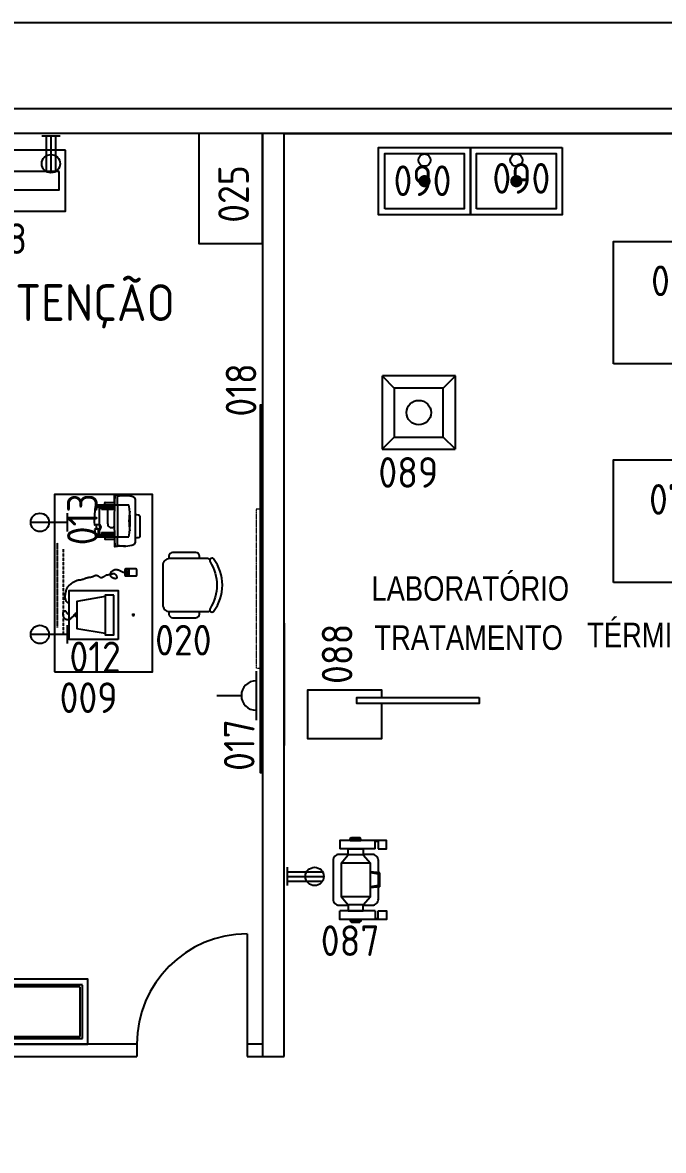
# Model space of a CAD drawing. Header units: millimetres. Extents: x 18768 to 1484868, y -11027 to 520152.
# Drawn here: x 213408 to 218641, y 425885 to 435099 of the extents above; entities that cross this region are included whole.
import ezdxf
from ezdxf.enums import TextEntityAlignment as Align

# ---------------------------------------------------------------- set-up
doc = ezdxf.new("R2010")
doc.units = ezdxf.units.MM
for name, pattern in [('DASHDOT2', [0.5, 0.25, -0.125, 0, -0.125]), ('DASHED', [0.75, 0.55, -0.2]), ('DIVIDE', [2.15, 1.5, -0.2, 0.05, -0.15, 0.05, -0.2]), ('HIDDEN', [0.375, 0.25, -0.125]), ('HIDDEN2', [4.7625, 3.175, -1.5875])]:
    doc.linetypes.add(name, pattern=pattern)
for name, color, linetype in [('4-MOBILIA', 4, 'Continuous'), ('L018-SIMBOLO1', 3, 'Continuous'), ('L018-SIMBOLO2', 92, 'Continuous'), ('L025-CONTORNO', 7, 'Continuous'), ('L025-TEXTO', 7, 'Continuous'), ('L025-TRACEJ', 140, 'DASHED'), ('L035-ARRANJO-ADQUIRIR', 102, 'Continuous'), ('L035-ARRANJO-EXISTENTE', 180, 'Continuous'), ('L035-TEXTO', 40, 'Continuous'), ('L1-ARRANJO', 5, 'Continuous'), ('PAREDES', 7, 'Continuous')]:
    doc.layers.add(name, color=color, linetype=linetype)
doc.layers.add('L035-DEMOLIÇÃO', color=40, linetype='Continuous', plot=False)
doc.styles.add('ISO-CP--18', font='isocp.shx', dxfattribs={"width": 0.75, "height": 180})
doc.styles.add('ISO-CP--25', font='isocp.shx', dxfattribs={"height": 250})
doc.styles.add('ISO-CP--35', font='isocp.shx', dxfattribs={"height": 350})
doc.styles.get("Standard").update_dxf_attribs({"font": 'arial.ttf'})

# ---------------------------------------------------------------- blocks, each defined once
blk = doc.blocks.new('BL_SENAI_id9300151859')
at = {"layer": 'L1-ARRANJO', "color": 0}
blk.add_lwpolyline([(-1000, 0), (-1000, 1000), (0, 1000), (0, 0)], close=True, dxfattribs=at)
at = {"layer": 'L025-TEXTO', "style": 'ISO-CP--25'}
blk.add_attdef('rmp_mt_codmaterial', (15, 15), '', height=40, dxfattribs=at)
at = {"layer": 'L025-TEXTO', "style": 'ISO-CP--25', "flags": 1}
for tag in ['rmp_mt_nomeunid', 'rmp_mt_potencia', 'rmp_mt_cod']:
    blk.add_attdef(tag, (15, 15), '', height=40, dxfattribs=at)
blk = doc.blocks.new('BL_SENAI_id9390001065')
at = {"layer": 'L018-SIMBOLO2', "const_width": 50}
blk.add_lwpolyline([(-275, 350, -1), (-275, 400, -1)], format="xyb", close=True, dxfattribs=at)
at = {"layer": 'L018-SIMBOLO2'}
blk.add_circle((-447.6, 375), 50, dxfattribs=at)
at = {"layer": 'L035-ARRANJO-EXISTENTE', "color": 0}
for points in [[(-550, 750), (0, 750), (0, 0), (-550, 0)], [(-50, 50), (-500, 50), (-500, 700), (-50, 700)]]:
    blk.add_lwpolyline(points, close=True, dxfattribs=at)
at = {"layer": 'L025-TEXTO', "style": 'ISO-CP--25'}
blk.add_attdef('rmp_mt_codmaterial', (15, 15), '', height=40, dxfattribs=at)
at = {"layer": 'L025-TEXTO', "style": 'ISO-CP--25', "flags": 1}
for tag in ['rmp_mt_nomeunid', 'rmp_mt_potencia', 'rmp_mt_cod']:
    blk.add_attdef(tag, (15, 15), '', height=40, dxfattribs=at)
blk = doc.blocks.new('BL_SENAI_id9380390090')
at = {"layer": 'L025-CONTORNO', "color": 0}
for points in [[(-682.8, 170.4), (117.2, 170.4), (117.2, 670.4), (-682.8, 670.4)], [(-632.8, 345.4), (67.2, 345.4), (67.2, 495.4), (-632.8, 495.4)]]:
    blk.add_lwpolyline(points, close=True, dxfattribs=at)
at = {"layer": 'L025-TEXTO', "style": 'ISO-CP--25'}
blk.add_attdef('rmp_mt_codmaterial', (15, 15), '', height=40, dxfattribs=at)
at = {"layer": 'L025-TEXTO', "style": 'ISO-CP--25', "flags": 1}
for tag in ['rmp_mt_nomeunid', 'rmp_mt_potencia', 'rmp_mt_cod']:
    blk.add_attdef(tag, (15, 15), '', height=40, dxfattribs=at)
blk = doc.blocks.new('BL_SENAI_id9320230770')
at = {"layer": 'L025-CONTORNO', "color": 0}
blk.add_lwpolyline([(-848.2, -168.9), (1191.8, -168.9), (1191.8, 361.1), (-848.2, 361.1)], close=True, dxfattribs=at)
at = {"layer": 'L025-CONTORNO', "color": 0, "linetype": 'HIDDEN2'}
for points in [[(-803.2, -123.9), (1146.8, -123.9), (1146.8, 316.1), (-803.2, 316.1)], [(-785.2, -105.9), (1128.8, -105.9), (1128.8, 298.1), (-785.2, 298.1)]]:
    blk.add_lwpolyline(points, close=True, dxfattribs=at)
at = {"layer": 'L025-TEXTO', "style": 'ISO-CP--25'}
blk.add_attdef('rmp_mt_codmaterial', (15, 15), '', height=40, dxfattribs=at)
at = {"layer": 'L025-TEXTO', "style": 'ISO-CP--25', "flags": 1}
for tag in ['rmp_mt_nomeunid', 'rmp_mt_potencia', 'rmp_mt_cod']:
    blk.add_attdef(tag, (15, 15), '', height=40, dxfattribs=at)
blk = doc.blocks.new('BL_SENAI_id9300017123')
at = {"layer": 'L035-ARRANJO-EXISTENTE', "color": 0}
blk.add_lwpolyline([(-113.4, 0), (-400, 0), (-400, 600), (0, 600), (0, 0), (-63.4, 0)], dxfattribs=at)
blk.add_lwpolyline([(-63.4, -799.3), (-113.4, -799.3), (-113.4, 200.7), (-63.4, 200.7)], close=True, dxfattribs=at)
at = {"layer": 'L025-TEXTO', "style": 'ISO-CP--25'}
blk.add_attdef('rmp_mt_codmaterial', (15, 15), '', height=40, dxfattribs=at)
at = {"layer": 'L025-TEXTO', "style": 'ISO-CP--25', "flags": 1}
for tag in ['rmp_mt_nomeunid', 'rmp_mt_potencia', 'rmp_mt_cod']:
    blk.add_attdef(tag, (15, 15), '', height=40, dxfattribs=at)
blk = doc.blocks.new('BL_SENAI_id9370710510')
at = {"layer": 'L035-ARRANJO-ADQUIRIR', "color": 0}
for p, q in [((185, 106.6), (160.8, 106.6)), ((172.9, 94.5), (172.9, 118.7)), ((491.3, 167.7), (491.3, 85)), ((491.3, 141.5), (549, 141.5)), ((491.3, 140.6), (549, 140.6)), ((494.5, 167.7), (494.5, 145.1)), ((510.7, 167.7), (494.5, 167.7)), ((494.5, 145.1), (510.7, 145.1)), ((542.2, 174.4), (498, 174.4)), ((510.7, 145.1), (510.7, 167.7)), ((528.6, 167.7), (512.4, 167.7)), ((512.4, 167.7), (512.4, 145.1)), ((512.4, 145.1), (528.6, 145.1)), ((528.6, 145.1), (528.6, 167.7)), ((530.1, 167.7), (530.1, 145.1)), ((546.3, 167.7), (530.1, 167.7)), ((530.1, 145.1), (546.3, 145.1)), ((546.3, 145.1), (546.3, 167.7)), ((549, 85), (549, 167.7)), ((498, 78.3), (542.2, 78.3))]:
    blk.add_line(p, q, dxfattribs=at)
for points in [[(173, 581), (171.7, 586.1), (169.8, 590.1), (167.5, 593.3), (165, 595.7), (162.4, 597.6), (159.8, 599.1), (157.5, 600.4), (155.6, 601.7), (154.1, 603), (153.1, 604.4), (152.5, 605.8), (152, 607.3), (151.6, 608.7), (151.3, 610.1), (150.8, 611.3), (150.1, 612.5), (149, 613.4), (147.7, 614.3), (146.2, 615.2), (144.6, 616.1), (142.8, 617.2), (141.1, 618.4), (139.4, 620), (137.8, 622), (136.4, 624.3), (135.2, 627.1), (134.2, 630.1), (133.5, 633.4), (133, 636.8), (132.7, 640.2), (132.7, 643.6), (133, 646.9), (133.5, 650), (134.4, 653), (135.5, 655.8), (136.8, 658.3), (138.3, 660.7), (140.1, 662.9), (142, 664.9), (144, 666.8), (146.2, 668.4), (148.5, 669.8), (150.8, 671.1), (153.2, 672.2), (155.6, 673.3), (157.9, 674.2), (160.2, 675), (162.4, 675.7), (164.5, 676.4), (166.4, 677), (168.3, 677.6), (170.1, 678.1), (171.9, 678.6), (173.6, 679), (175.2, 679.4), (176.9, 679.7), (178.5, 679.9), (180.2, 680.1), (181.8, 680.2), (183.5, 680.2), (185.2, 680), (186.8, 679.8), (188.5, 679.5), (190.2, 679), (192, 678.4), (193.7, 677.6), (195.4, 676.7), (197, 675.8), (198.5, 674.7), (200, 673.6), (201.4, 672.4), (202.6, 671.2), (203.6, 669.9), (204.5, 668.7), (205.2, 667.5), (205.7, 666.2), (206.1, 665), (206.2, 663.8), (206.1, 662.7), (205.8, 661.6), (205.2, 660.5), (204.5, 659.5), (203.6, 658.5), (202.5, 657.6), (201.3, 656.7), (200, 655.8), (198.6, 655), (197.2, 654.2), (195.7, 653.5), (194.2, 652.8), (192.7, 652), (191.3, 651.2), (189.9, 650.3), (188.6, 649.3), (187.4, 648.2), (186.3, 646.9), (185.4, 645.4), (184.4, 643.7), (183.4, 641.8), (182.2, 639.7), (180.7, 637.4), (178.7, 634.8), (176.2, 632), (172.9, 628.9)], [(268.1, 629.3), (271.9, 638.1), (276.6, 645), (281.9, 650.5), (287.7, 654.5), (293.9, 657.4), (300.4, 659.4), (306.9, 660.6), (313.4, 661.3), (319.6, 661.6), (325.8, 661.7), (331.7, 661.4), (337.6, 660.9), (343.3, 660.2), (348.9, 659.3), (354.5, 658.2), (360.1, 657), (365.7, 655.6), (371.2, 654.1), (376.7, 652.5), (382, 650.6), (387.3, 648.5), (392.4, 646.2), (397.3, 643.6), (401.9, 640.7), (406.4, 637.4), (410.6, 633.8), (414.7, 629.9), (418.5, 625.8), (422.3, 621.4), (425.9, 616.8), (429.5, 612), (433.1, 607), (436.6, 601.8), (440.1, 596.6), (443.4, 591.2), (446.6, 585.9), (449.5, 580.5), (452, 575.1), (454.3, 569.8), (456.1, 564.6), (457.4, 559.6), (458.4, 554.6), (459.1, 549.7), (459.6, 544.9), (460.1, 540.2), (460.7, 535.4), (461.4, 530.7), (462.4, 526), (463.8, 521.2), (465.6, 516.4), (467.5, 511.5), (469.5, 506.5), (471.6, 501.5), (473.6, 496.5), (475.4, 491.3), (477, 486.1), (478.2, 480.7), (479.2, 475.4), (480, 470), (480.7, 464.7), (481.4, 459.4), (482.1, 454.3), (483, 449.4), (484.1, 444.8), (485.5, 440.4), (487.2, 436.2), (488.9, 432.2), (490.7, 428.5), (492.4, 424.9), (493.9, 421.4), (495.1, 417.9), (496, 414.6), (496.5, 411.2), (496.5, 407.9), (496.1, 404.7), (495.4, 401.5), (494.4, 398.4), (493.1, 395.4), (491.6, 392.5), (489.9, 389.8), (488, 387.1), (486.1, 384.6), (484.2, 382.2), (482.5, 379.7), (480.9, 377.2), (479.7, 374.6), (478.9, 371.8), (478.5, 368.9), (478.7, 365.7), (479.4, 362.4), (480.5, 358.9), (482, 355.4), (483.7, 351.8), (485.6, 348.2), (487.6, 344.8), (489.6, 341.5), (491.6, 338.4), (493.5, 335.6), (495.3, 333), (496.9, 330.7), (498.3, 328.7), (499.4, 327.1), (500.3, 325.8), (500.9, 325), (501.2, 324.6), (501.3, 324.5), (501.1, 324.5), (500.9, 324.3), (500.6, 323.9), (500.4, 323.1), (500.4, 321.7), (500.5, 319.5), (501, 316.3), (501.7, 312.4), (502.6, 307.9), (503.6, 303), (504.7, 297.8), (505.9, 292.6), (507.1, 287.5), (508.3, 282.7), (509.3, 278.4), (510.2, 274.6), (510.8, 271.1), (511.1, 267.8), (511, 264.9), (510.4, 262), (509.3, 259.3), (507.5, 256.5), (505, 253.8), (501.9, 251), (498.4, 248.4), (494.6, 246.1), (490.7, 244), (486.9, 242.4), (483.2, 241.3), (479.9, 240.8), (477, 241), (474.5, 241.8), (472.6, 243.2), (471, 245), (469.9, 247.3), (469.1, 249.8), (468.8, 252.6), (468.7, 255.5), (469.1, 258.5), (469.7, 261.6), (470.6, 264.7), (471.9, 267.8), (473.4, 271), (475.2, 274.1), (477.2, 277.3), (479.5, 280.3), (482, 283.3), (484.7, 286.2), (487.7, 288.7), (491, 290.9), (494.5, 292.6), (498.4, 293.6), (502.6, 294), (507.1, 293.5), (511.9, 292), (517, 289.7), (522, 286.7), (526.9, 283), (531.5, 278.7), (535.6, 273.8), (539, 268.6), (541.6, 263.1), (543.3, 257.3), (544.1, 251.4), (544.1, 245.4), (543.4, 239.3), (542.1, 233.2), (540.4, 227.2), (538.2, 221.3), (535.7, 215.5), (533.1, 210), (530.4, 204.6), (527.7, 199.4), (525.3, 194.1), (523.1, 188.7), (521.4, 183.2), (520.3, 177.4), (520.1, 174.4)], [(322.9, 336.4), (282.9, 566.4), (62.9, 566.4), (22.9, 336.4)]]:
    blk.add_lwpolyline(points, dxfattribs=at)
for points in [[(-27.1, 228.9), (-27.1, 628.9), (372.9, 628.9), (372.9, 228.9)], [(162.1, 566.4), (183.8, 566.4), (183.8, 581), (162.1, 581)], [(335.4, 266.4), (335.4, 336.4), (10.4, 336.4), (10.4, 266.4)]]:
    blk.add_lwpolyline(points, close=True, dxfattribs=at)
for centre, start, end in [((498, 167.7), 90, 180), ((542.2, 167.7), 0, 90), ((498, 85), 180, 270), ((542.2, 85), 270, 0)]:
    blk.add_arc(centre, 6.72, start, end, dxfattribs=at)
at = {"layer": 'L025-TEXTO', "style": 'ISO-CP--25'}
blk.add_attdef('rmp_mt_codmaterial', (15, 15), '', height=40, dxfattribs=at)
at = {"layer": 'L025-TEXTO', "style": 'ISO-CP--25', "flags": 1}
for tag in ['rmp_mt_nomeunid', 'rmp_mt_potencia', 'rmp_mt_cod']:
    blk.add_attdef(tag, (15, 15), '', height=40, dxfattribs=at)
blk = doc.blocks.new('BL_SENAI_id9320210400')
at = {"layer": 'L035-ARRANJO-ADQUIRIR', "color": 0}
for points in [[(-689.7, 550.3, -0.290756), (-310.2, 550.3, 0.829608), (-283.9, 578.9, 0.333333), (-716.3, 578.9, 0.829608), (-690, 550.3)], [(-717.1, 464.5), (-737.1, 464.5, 0.414214), (-767.1, 434.5), (-767.1, 244.5, 0.414214), (-737.1, 214.5), (-716.9, 214.5)], [(-710.1, 549.8, 0.129448), (-717.1, 523.2), (-717.1, 218.5, 0.414214), (-663, 164.5), (-337.9, 164.5, 0.414214), (-283.9, 218.5), (-283.9, 524.9, 0.120944), (-290, 549.9)], [(-283.9, 214.5), (-263.9, 214.5, 0.414214), (-233.9, 244.5), (-233.9, 434.5, 0.414214), (-263.9, 464.5), (-283.9, 464.5)]]:
    blk.add_lwpolyline(points, format="xyb", dxfattribs=at)
at = {"layer": 'L025-TEXTO', "style": 'ISO-CP--25'}
blk.add_attdef('rmp_mt_codmaterial', (15, 15), '', height=40, dxfattribs=at)
at = {"layer": 'L025-TEXTO', "style": 'ISO-CP--25', "flags": 1}
for tag in ['rmp_mt_nomeunid', 'rmp_mt_potencia', 'rmp_mt_cod']:
    blk.add_attdef(tag, (15, 15), '', height=40, dxfattribs=at)
blk = doc.blocks.new('BL_SENAI_id9320220810')
at = {"layer": 'L025-CONTORNO', "color": 0}
blk.add_lwpolyline([(-688.2, 238.2), (111.8, 238.2), (111.8, 1688.2), (-688.2, 1688.2)], close=True, dxfattribs=at)
at = {"layer": 'L025-TEXTO', "style": 'ISO-CP--25'}
blk.add_attdef('rmp_mt_codmaterial', (15, 15), '', height=40, dxfattribs=at)
at = {"layer": 'L025-TEXTO', "style": 'ISO-CP--25', "flags": 1}
for tag in ['rmp_mt_nomeunid', 'rmp_mt_potencia', 'rmp_mt_cod']:
    blk.add_attdef(tag, (15, 15), '', height=40, dxfattribs=at)
blk = doc.blocks.new('BL_SENAI_id9370720080')
at = {"layer": 'L035-ARRANJO-EXISTENTE', "color": 0}
for p, q in [((-169, 28.1), (-169, 386.7)), ((-92, 412.8), (-24.5, 412.8)), ((-21.4, 417.8), (-3, 417.8)), ((0, 357.4), (0, 414.8)), ((-209, 167.4), (-209, 337.4)), ((136.1, 337.4), (-119, 337.4)), ((76.1, 357.4), (-1.5, 357.4)), ((154, 322.4), (-0.5, 322.4)), ((104.1, 317.4), (-0.3, 317.4)), ((104.1, 304.9), (0, 304.9)), ((104.1, 302.4), (0, 302.4)), ((79.1, 337.4), (79.1, 354.4)), ((104.1, 302.4), (104.1, 322.4)), ((124.1, 285.2), (124.1, 322.4)), ((131.6, 285.2), (131.6, 322.4)), ((139.1, 322.4), (139.1, 334.4)), ((54.5, 232.4), (54.5, 112.4)), ((124.1, 92.4), (124.1, 240.5)), ((124.1, 240.5), (160.6, 240.5)), ((126, 274.8), (158.3, 274.8)), ((154, 92.4), (-0.5, 92.4)), ((104.1, 97.4), (-0.3, 97.4)), ((104.1, 112.4), (0, 112.4)), ((104.1, 109.9), (0, 109.9)), ((104.1, 112.4), (104.1, 92.4)), ((139.1, 80.4), (139.1, 92.4)), ((136.1, 77.4), (-119, 77.4)), ((-92, 2), (-24.5, 2)), ((76.1, 57.4), (-1.5, 57.4)), ((0, 57.4), (0, 0)), ((79.1, 77.4), (79.1, 60.4)), ((-21.4, -3), (-3, -3))]:
    blk.add_line(p, q, dxfattribs=at)
for centre, radius, start, end in [((-154, 386.7), 15, 107.75711, 180), ((-81.8, 161.1), 251.8, 76.90632, 107.75711), ((4596, 207.4), 4625, 177.42837, 182.57163), ((-21.4, 414.8), 3, 90, 177.42837), ((-6.7, 414.8), 3, 2.57163, 90), ((-4624, 207.4), 4625, 357.42837, 2.57163), ((-3, 414.8), 3, 0, 90), ((721, 207.4), 850, 171.20259, 188.79741), ((-636, 207.4), 517, 351.09854, 8.90146), ((76.1, 354.4), 3, 0, 90), ((137.5, 257.4), 28.3, 123.36701, 236.63299), ((119.1, 285.2), 5, 303.36701, 0), ((119.1, 285.2), 12.5, 303.36701, 0), ((136.1, 334.4), 3, 0, 90), ((154, 319.4), 3, 7.29189, 90), ((-721.3, 207.4), 885.4, 4.57592, 7.29189), ((158.3, 277.8), 3, 270, 4.57592), ((24.5, 232.4), 30, 0, 142.34289), ((137.5, 257.4), 20.8, 123.36701, 227.81452), ((119.1, 229.5), 5, 0, 56.63299), ((122.1, 240.5), 2, 0, 47.81452), ((-721.3, 207.4), 870.4, 2.17811, 4.44105), ((-721.3, 207.4), 885.4, 352.70811, 1.95356), ((160.6, 237.5), 3, 1.95356, 90), ((154, 95.4), 3, 270, 352.70811), ((-154, 28.1), 15, 180, 252.24289), ((-81.8, 253.6), 251.8, 252.24289, 283.09368), ((-3, 0), 3, 270, 0), ((76.1, 60.4), 3, 270, 0), ((136.1, 80.4), 3, 270, 0), ((-21.4, 0), 3, 182.57163, 270), ((-6.7, 0), 3, 270, 357.42837)]:
    blk.add_arc(centre, radius, start, end, dxfattribs=at)
at = {"layer": 'L035-ARRANJO-EXISTENTE', "color": 0, "extrusion": (0, 0, -1)}
blk.add_ellipse((-169, 337.4), major_axis=(40, 0), ratio=0.25, start_param=3.141593, end_param=4.712389, dxfattribs=at)
at = {"layer": 'L035-ARRANJO-EXISTENTE', "color": 0}
blk.add_ellipse((-169, 167.4), major_axis=(40, 0), ratio=0.25, start_param=3.141593, end_param=4.712389, dxfattribs=at)
at = {"layer": 'L025-TEXTO', "style": 'ISO-CP--18'}
blk.add_attdef('rmp_mt_codmaterial', (15, 15), '', height=40, dxfattribs=at)
at = {"layer": 'L025-TEXTO', "style": 'ISO-CP--18', "flags": 1}
for tag in ['rmp_mt_nomeunid', 'rmp_mt_potencia', 'rmp_mt_cod']:
    blk.add_attdef(tag, (15, 15), '', height=40, dxfattribs=at)
blk = doc.blocks.new('BL_SENAI_id9300159197')
at = {"layer": 'L025-CONTORNO', "color": 0, "linetype": 'HIDDEN', "lineweight": 9}
blk.add_lwpolyline([(-650, -50), (650, -50), (650, 0), (-650, 0)], close=True, dxfattribs=at)
at = {"layer": 'L025-TEXTO', "lineweight": 9, "style": 'ISO-CP--25'}
blk.add_attdef('rmp_mt_codmaterial', (15, 15), '', height=40, dxfattribs=at)
at = {"layer": 'L025-TEXTO', "lineweight": 9, "style": 'ISO-CP--25', "flags": 1}
for tag in ['rmp_mt_nomeunid', 'rmp_mt_potencia', 'rmp_mt_cod']:
    blk.add_attdef(tag, (15, 15), '', height=40, dxfattribs=at)
blk = doc.blocks.new('BL_SENAI_id9320290690')
at = {"layer": 'L025-CONTORNO', "color": 0}
blk.add_lwpolyline([(-3130.9, 134.4), (-130.9, 134.4), (-130.9, 152.4), (-3130.9, 152.4)], close=True, dxfattribs=at)
at = {"layer": 'L025-TEXTO', "style": 'ISO-CP--25'}
blk.add_attdef('rmp_mt_codmaterial', (15, 15), '', height=40, dxfattribs=at)
at = {"layer": 'L025-TEXTO', "style": 'ISO-CP--25', "flags": 1}
for tag in ['rmp_mt_nomeunid', 'rmp_mt_potencia', 'rmp_mt_cod']:
    blk.add_attdef(tag, (15, 15), '', height=40, dxfattribs=at)
blk = doc.blocks.new('BL_SENAI_id9320230440')
at = {"layer": 'L035-ARRANJO-ADQUIRIR', "color": 0}
blk.add_lwpolyline([(0, 520), (-900, 520), (-900, 0), (0, 0)], close=True, dxfattribs=at)
at = {"layer": 'L025-TEXTO', "style": 'ISO-CP--25'}
blk.add_attdef('rmp_mt_codmaterial', (15, 15), '', height=40, dxfattribs=at)
at = {"layer": 'L025-TEXTO', "style": 'ISO-CP--25', "flags": 1}
for tag in ['rmp_mt_nomeunid', 'rmp_mt_potencia', 'rmp_mt_cod']:
    blk.add_attdef(tag, (15, 15), '', height=40, dxfattribs=at)
blk = doc.blocks.new('BL_SENAI_id9300060555')
at = {"layer": 'L025-TRACEJ', "color": 0}
blk.add_lwpolyline([(-600, 600), (-600, 0), (0, 0), (0, 600)], close=True, dxfattribs=at)
at = {"layer": 'L035-ARRANJO-EXISTENTE', "color": 0}
for p, q in [((-600, 600), (-500, 500)), ((0, 600), (-100, 500)), ((-600, 0), (-500, 100)), ((0, 0), (-100, 100))]:
    blk.add_line(p, q, dxfattribs=at)
blk.add_lwpolyline([(-500, 500), (-500, 100), (-100, 100), (-100, 500)], close=True, dxfattribs=at)
blk.add_circle((-300, 300), 100, dxfattribs=at)
at = {"layer": 'L025-TEXTO', "style": 'ISO-CP--25'}
blk.add_attdef('rmp_mt_codmaterial', (15, 15), '', height=40, dxfattribs=at)
at = {"layer": 'L025-TEXTO', "style": 'ISO-CP--25', "flags": 1}
for tag in ['rmp_mt_nomeunid', 'rmp_mt_potencia', 'rmp_mt_cod']:
    blk.add_attdef(tag, (15, 15), '', height=40, dxfattribs=at)
blk = doc.blocks.new('BL_SENAI_id9300063901')
at = {"layer": 'L035-ARRANJO-EXISTENTE', "color": 0}
for p, q in [((-460.2, 292.6), (-530.2, 292.6)), ((-524.4, 318), (-460.2, 318)), ((-524.4, 292.6), (-524.4, 318)), ((-460.2, 292.6), (-460.2, 5.3)), ((-263.6, 330.8), (-273.6, 255)), ((-151.4, 330.8), (-263.6, 330.8)), ((-254.8, 320.8), (-263.5, 255)), ((-160.2, 320.8), (-254.8, 320.8)), ((-160.2, 320.8), (-151.5, 255)), ((-151.4, 330.8), (-141.4, 255)), ((109.4, 318), (45.2, 318)), ((45.2, 292.6), (45.2, 5.3)), ((45.2, 292.6), (115.2, 292.6)), ((109.4, 292.6), (109.4, 318)), ((-412.5, 195.3), (-342.5, 255)), ((-2.5, 195.3), (-72.5, 255)), ((-545.5, 177.4), (-552.8, 167.4)), ((-552.8, 100.4), (-552.8, 167.4)), ((-545.5, 90.4), (-552.8, 100.4)), ((-545.5, 90.4), (-545.5, 177.4)), ((-530.2, 177.4), (-544.7, 177.4)), ((-530.2, 90.4), (-530.2, 177.4)), ((115.2, 90.4), (115.2, 177.4)), ((115.2, 177.4), (129.7, 177.4)), ((130.5, 177.4), (137.8, 167.4)), ((130.5, 90.4), (130.5, 177.4)), ((130.5, 90.4), (137.8, 100.4)), ((137.8, 100.4), (137.8, 167.4)), ((-530.2, 90.4), (-545.5, 90.4)), ((-530.2, 5.3), (-460.2, 5.3)), ((-342.5, 15), (-412.5, 72.5)), ((-72.5, 15), (-2.5, 72.5)), ((115.2, 5.3), (45.2, 5.3)), ((115.2, 90.4), (130.5, 90.4))]:
    blk.add_line(p, q, dxfattribs=at)
for points in [[(-460.2, 318), (-460.2, 385.3), (-530.2, 385.3), (-530.2, 5.3), (-524.4, 5.3)], [(45.2, 318), (45.2, 385.3), (115.2, 385.3), (115.2, 5.3), (109.4, 5.3)]]:
    blk.add_lwpolyline(points, dxfattribs=at)
for points in [[(-265, 320), (-365, 320, 0.414214), (-415, 270), (-415, 195.3)], [(0, 195.3), (0, 270, 0.414214), (-50, 320), (-150, 320)], [(-415, 72.5), (-415, 0, 0.414214), (-365, -50), (-50, -50, 0.414214), (0, 0), (0, 72.5)]]:
    blk.add_lwpolyline(points, format="xyb", dxfattribs=at)
for points in [[(-412.5, 72.5), (-460.2, 72.5), (-460.2, 195.3), (-412.5, 195.3)], [(-342.5, 255), (-342.5, 15), (-72.5, 15), (-72.5, 255)], [(-2.5, 72.5), (45.2, 72.5), (45.2, 195.3), (-2.5, 195.3)]]:
    blk.add_lwpolyline(points, close=True, dxfattribs=at)
at = {"layer": 'L025-TEXTO', "style": 'ISO-CP--25'}
blk.add_attdef('rmp_mt_codmaterial', (15, 15), '', height=40, dxfattribs=at)
at = {"layer": 'L025-TEXTO', "style": 'ISO-CP--25', "flags": 1}
for tag in ['rmp_mt_nomeunid', 'rmp_mt_potencia', 'rmp_mt_cod']:
    blk.add_attdef(tag, (15, 15), '', height=40, dxfattribs=at)

msp = doc.modelspace()

# ---------------------------------------------------------------- linework, layer by layer
at = {"layer": '4-MOBILIA', "ltscale": 0.01}
msp.add_line((215543.349, 430193.687), (215543.349, 429193.687), dxfattribs=at)
at = {"layer": 'L018-SIMBOLO1'}
for p, q in [((213714.354, 434171.022), (213564.354, 434171.022)), ((213601.854, 434171.022), (213601.854, 433881.07)), ((213639.354, 434171.022), (213639.354, 433871.022)), ((213676.854, 434171.022), (213676.854, 433881.07)), ((213774.238, 430940.386), (213774.238, 431090.386)), ((213774.238, 431015.386), (213474.238, 431015.386)), ((213774.238, 430025.001), (213774.238, 430175.001)), ((213774.238, 430100.001), (213474.238, 430100.001)), ((215567.494, 428198.118), (215567.494, 428048.118)), ((215567.494, 428160.618), (215857.446, 428160.618)), ((215567.494, 428123.118), (215867.494, 428123.118)), ((215567.494, 428085.618), (215857.446, 428085.618))]:
    msp.add_line(p, q, dxfattribs=at)
at = {"layer": 'L018-SIMBOLO1', "color": 6, "linetype": 'DIVIDE'}
msp.add_line((213693.401, 430157.068), (213693.401, 430847.913), dxfattribs=at)
at = {"layer": 'L018-SIMBOLO1', "color": 4, "linetype": 'DASHDOT2'}
msp.add_line((213743.401, 430107.068), (213743.401, 430797.913), dxfattribs=at)
at = {"layer": 'L018-SIMBOLO1'}
for centre in [(213639.354, 433946.022), (213549.238, 431015.386), (213549.238, 430100.001), (215792.494, 428123.118)]:
    msp.add_circle(centre, 75, dxfattribs=at)
at = {"layer": 'L025-CONTORNO'}
msp.add_line((214341.498, 426753.687), (214341.498, 426653.687), dxfattribs=at)
msp.add_arc((215241.498, 426753.687), 900, 90, 180, dxfattribs=at)
at = {"layer": 'L035-ARRANJO-ADQUIRIR', "color": 100}
for p, q in [((215314.34, 429801.173), (215314.34, 429401.173)), ((214994.34, 429601.173), (215194.34, 429601.173))]:
    msp.add_line(p, q, dxfattribs=at)
msp.add_arc((215314.34, 429601.173), 120, 90, 270, dxfattribs=at)
at = {"layer": 'L035-DEMOLIÇÃO', "linetype": 'ByBlock', "lineweight": -2}
msp.add_lwpolyline([(243039.686, 397570.166), (151141.405, 397570.166), (151141.405, 435098.76), (243039.686, 435098.76)], close=True, dxfattribs=at)
at = {"layer": 'PAREDES'}
for p, q in [((219603.279, 434393.687), (204276.428, 434393.687)), ((219603.279, 434193.687), (204376.428, 434193.687)), ((215366.498, 434193.687), (215366.498, 426753.687)), ((215366.498, 434193.687), (215366.498, 426653.687)), ((215241.498, 427653.687), (215241.498, 426653.687)), ((214341.498, 426753.687), (204376.428, 426753.687)), ((215366.498, 426753.687), (215241.498, 426753.687)), ((204376.428, 426653.687), (214341.498, 426653.687)), ((215241.498, 426653.687), (215543.349, 426653.687))]:
    msp.add_line(p, q, dxfattribs=at)
at = {"layer": 'PAREDES', "ltscale": 0.01}
for p, q in [((215543.349, 426653.687), (215543.349, 434193.687)), ((215543.349, 434193.687), (219403.279, 434193.687))]:
    msp.add_line(p, q, dxfattribs=at)

# ---------------------------------------------------------------- block references
at = {"layer": 'L035-ARRANJO-ADQUIRIR'}
ref = msp.add_blockref('BL_SENAI_id9320230440', (214846.498, 433293.687), dxfattribs=dict(at, rotation=270))
ref.add_attrib('rmp_mt_codmaterial', '025', dxfattribs={"layer": 'L025-TEXTO', "height": 250, "rotation": 90, "style": 'ISO-CP--25'}).set_placement((215130.816, 433698.233), align=Align.MIDDLE)
ref = msp.add_blockref('BL_SENAI_id9390001065', (216315.128, 433527.953), dxfattribs=dict(at, rotation=270))
ref.add_attrib('rmp_mt_codmaterial', '090', dxfattribs={"layer": 'L025-TEXTO', "height": 250, "style": 'ISO-CP--25'}).set_placement((216673.631, 433681.636), align=Align.CENTER)
ref = msp.add_blockref('BL_SENAI_id9390001065', (217065.128, 433527.953), dxfattribs=dict(at, rotation=270))
ref.add_attrib('rmp_mt_codmaterial', '090', dxfattribs={"layer": 'L025-TEXTO', "height": 250, "style": 'ISO-CP--25'}).set_placement((217481.008, 433701.153), align=Align.CENTER)
ref = msp.add_blockref('BL_SENAI_id9380390090', (213075.235, 434227.894), dxfattribs=dict(at, rotation=180))
ref.add_attrib('rmp_mt_codmaterial', '078', dxfattribs={"layer": 'L025-TEXTO', "height": 250, "style": 'ISO-CP--25'}).set_placement((213205.05, 433333.929), align=Align.MIDDLE)
ref = msp.add_blockref('BL_SENAI_id9300151859', (219234.549, 432310.814), dxfattribs=at)
ref.add_attrib('rmp_mt_codmaterial', '091', dxfattribs={"layer": 'L025-TEXTO', "height": 250, "style": 'ISO-CP--25'}).set_placement((218755.73, 432988.869), align=Align.MIDDLE)
ref = msp.add_blockref('BL_SENAI_id9320290690', (215500.888, 432104.62), dxfattribs=dict(at, rotation=90))
ref.add_attrib('rmp_mt_codmaterial', '018', dxfattribs={"layer": 'L025-TEXTO', "height": 250, "rotation": 90, "style": 'ISO-CP--25'}).set_placement((215191.435, 432097.381), align=Align.MIDDLE)
ref = msp.add_blockref('BL_SENAI_id9300060555', (216343.349, 431612.615), dxfattribs=dict(at, rotation=270))
ref.add_attrib('rmp_mt_codmaterial', '089', dxfattribs={"layer": 'L025-TEXTO', "height": 250, "style": 'ISO-CP--25'}).set_placement((216557.625, 431424.279), align=Align.MIDDLE)
ref = msp.add_blockref('BL_SENAI_id9320220810', (214357.344, 429555.992), dxfattribs=at)
ref.add_attrib('rmp_mt_codmaterial', '009', dxfattribs={"layer": 'L025-TEXTO', "height": 250, "style": 'ISO-CP--25'}).set_placement((213946.78, 429458.684), align=Align.CENTER)
ref = msp.add_blockref('BL_SENAI_id9370720080', (214157.732, 431235.089), dxfattribs=dict(at, rotation=180))
ref.add_attrib('rmp_mt_codmaterial', '013', dxfattribs={"layer": 'L025-TEXTO', "height": 250, "rotation": 90, "style": 'ISO-CP--18'}).set_placement((214021.584, 431040.591), align=Align.CENTER)
ref = msp.add_blockref('BL_SENAI_id9300159197', (215366.498, 430473.687), dxfattribs=dict(at, rotation=270))
ref.add_attrib('rmp_mt_codmaterial', '017', dxfattribs={"layer": 'L025-TEXTO', "lineweight": 9, "height": 250, "rotation": 90, "style": 'ISO-CP--25'}).set_placement((215177.199, 429196.763), align=Align.MIDDLE)
ref = msp.add_blockref('BL_SENAI_id9320210400', (214388.768, 430002.851), dxfattribs=dict(at, rotation=270))
ref.add_attrib('rmp_mt_codmaterial', '020', dxfattribs={"layer": 'L025-TEXTO', "height": 250, "style": 'ISO-CP--25'}).set_placement((214720.877, 430053.388), align=Align.MIDDLE)
ref = msp.add_blockref('BL_SENAI_id9370710510', (214418.312, 430086.795), dxfattribs=dict(at, rotation=90))
ref.add_attrib('rmp_mt_codmaterial', '012', dxfattribs={"layer": 'L025-TEXTO', "height": 250, "style": 'ISO-CP--25'}).set_placement((214000.435, 429917.213), align=Align.MIDDLE)
ref = msp.add_blockref('BL_SENAI_id9300017123', (216338.247, 429648.186), dxfattribs=dict(at, rotation=90))
ref.add_attrib('rmp_mt_codmaterial', '088', dxfattribs={"layer": 'L025-TEXTO', "height": 250, "rotation": 90, "style": 'ISO-CP--25'}).set_placement((215975.925, 429941.727), align=Align.MIDDLE)
ref = msp.add_blockref('BL_SENAI_id9300063901', (215993.349, 427887.981), dxfattribs=dict(at, rotation=270))
ref.add_attrib('rmp_mt_codmaterial', '087', dxfattribs={"layer": 'L025-TEXTO', "height": 250, "style": 'ISO-CP--25'}).set_placement((216083.285, 427599.113), align=Align.MIDDLE)
ref = msp.add_blockref('BL_SENAI_id9320230770', (212749.126, 426922.597), dxfattribs=at)
ref.add_attrib('rmp_mt_codmaterial', '052', (212764.126, 426937.597), dxfattribs={"layer": 'L025-TEXTO', "height": 250, "style": 'ISO-CP--25'})
at = {"layer": 'L035-ARRANJO-EXISTENTE'}
ref = msp.add_blockref('BL_SENAI_id9300151859', (219234.549, 430525.368), dxfattribs=at)
ref.add_attrib('rmp_mt_codmaterial', '070', dxfattribs={"layer": 'L025-TEXTO', "height": 250, "style": 'ISO-CP--25'}).set_placement((218755.73, 431203.423), align=Align.MIDDLE)

# ---------------------------------------------------------------- texts
at = {"layer": '4-MOBILIA', "width": 0.8}
for s, p in [('LABORATÓRIO', (216256.696, 430375.69)), ('TÉRMICO', (218017.928, 429995.725)), ('TRATAMENTO', (216280.549, 429974.449))]:
    msp.add_text(s, height=200, dxfattribs=at).set_placement(p)
at = {"layer": 'L035-TEXTO', "insert": (211810.262, 433460.932), "char_height": 300, "width": 8756.13, "attachment_point": 2, "style": 'ISO-CP--35'}
msp.add_mtext('\\POFICINA DE MECÂN. MANUTENÇÃO', dxfattribs=at)

doc.saveas('drawing.dxf')
